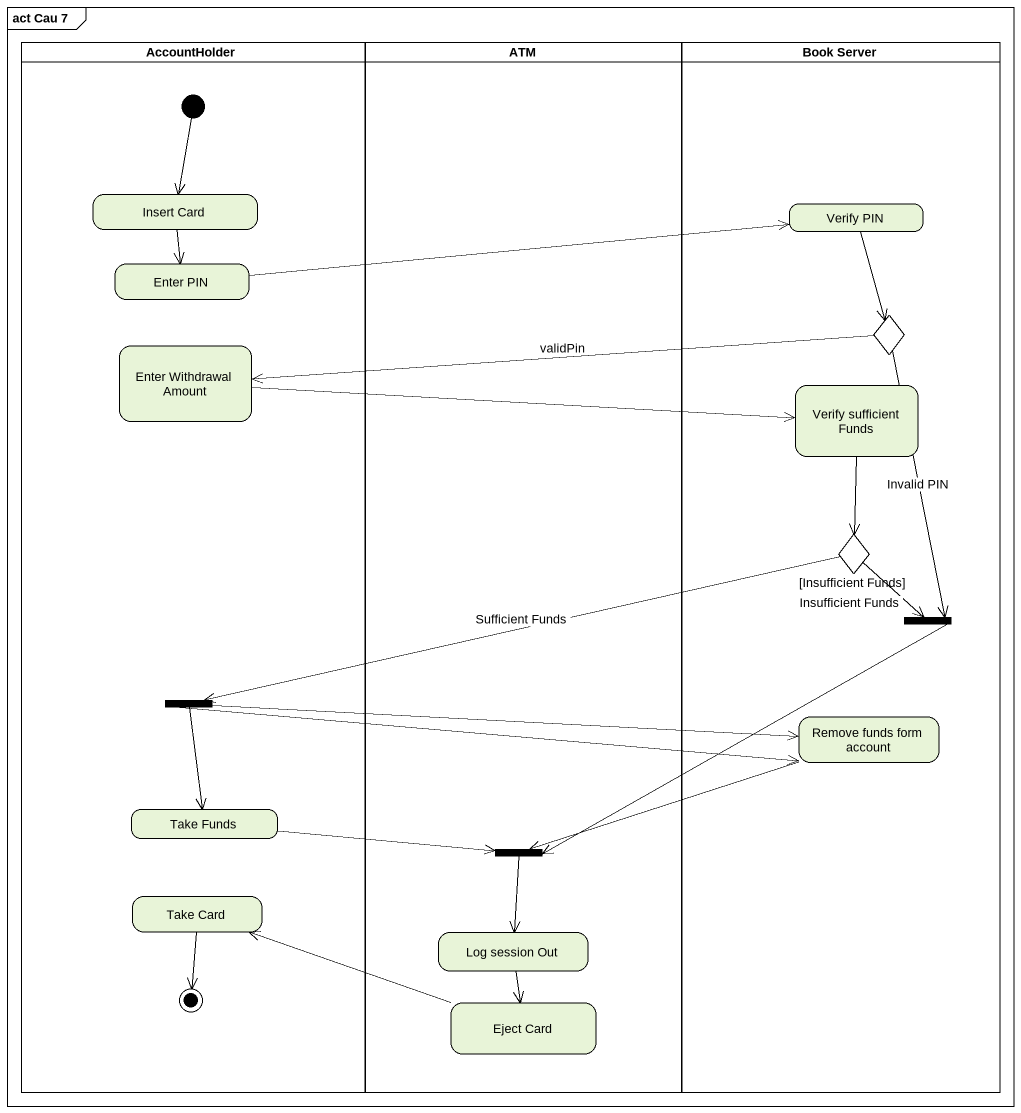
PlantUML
@startuml
mainframe act Cau 7
hide empty description
state AccountHolder <<partition>> {
  state "Insert Card" as Insert_Card
  state "Enter PIN" as Enter_PIN
  state "Enter Withdrawal Amount" as Enter_Withdrawal_Amount
  state fork2 <<fork>>
  state "Take Funds" as Take_Funds
  state "Take Card" as Take_Card
  [*] --> Insert_Card
  Take_Card --> [*]
}
state ATM <<partition>> {
  state fork3 <<join>>
  state "Log session Out" as Log_session_Out
  state "Eject Card" as Eject_Card
}
state "Book Server" as Book_Server <<partition>> {
  state "Verify PIN" as Verify_PIN
  state choice1 <<choice>>
  state "Verify sufficient Funds" as Verify_sufficient_Funds
  state "[Insufficient Funds]" as Insufficient_Funds <<choice>>
  state fork1 <<join>>
  state "Remove funds form account" as Remove_funds_form_account
}
Insert_Card --> Enter_PIN
Verify_PIN --> choice1
Enter_PIN -right-> Verify_PIN
choice1 -left-> Enter_Withdrawal_Amount : validPin
choice1 --> fork1 : Invalid PIN
Enter_Withdrawal_Amount -right-> Verify_sufficient_Funds
Verify_sufficient_Funds --> Insufficient_Funds
Insufficient_Funds --> fork1 : Insufficient Funds
Insufficient_Funds -left-> fork2 : Sufficient Funds
fork1 -left-> fork3
fork2 -right-> Remove_funds_form_account
fork2 -right-> Remove_funds_form_account
fork2 --> Take_Funds
Remove_funds_form_account -left-> fork3
Take_Funds -right-> fork3
fork3 --> Log_session_Out
Log_session_Out --> Eject_Card
Eject_Card -left-> Take_Card
@enduml
